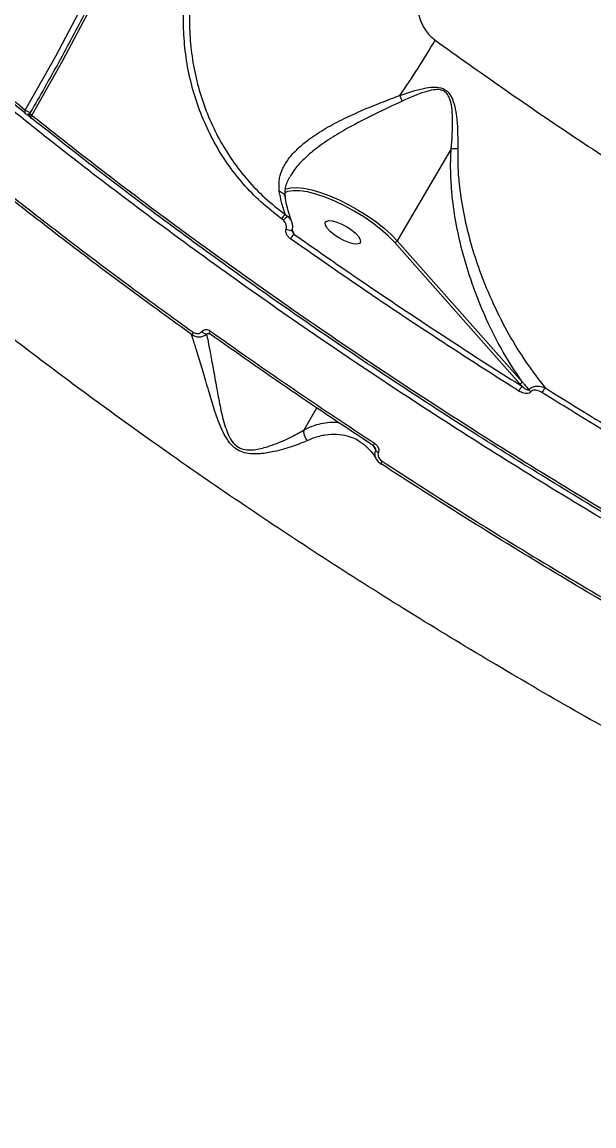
# Model space of a CAD drawing. Header units: millimetres. Extents: x -7245 to 6306, y -6696 to 5973.
# Drawn here: x 2221.5 to 2349.2, y -2432.2 to -2185.5 of the extents above; entities that cross this region are included whole.
import ezdxf

# ---------------------------------------------------------------- set-up
doc = ezdxf.new("R2010")
doc.units = ezdxf.units.MM
for name, color, linetype in [('DIKOM_ОБЪЕКТ', 7, 'Continuous'), ('DIKOM_РАЗМЕР_ЗОНА', 7, 'Continuous'), ('DIKOM_РАЗМЕР_ОБЪЕКТА', 7, 'Continuous')]:
    doc.layers.add(name, color=color, linetype=linetype)
doc.styles.add('style1', font='arial.ttf', dxfattribs={"width": 0.8})
doc.dimstyles.new('1-50', dxfattribs={"dimtxt": 300, "dimasz": 200, "dimexe": 100, "dimexo": 0, "dimgap": 100, "dimtad": 1, "dimtxsty": 'style1', "dimcen": 200, "dimclrd": 7, "dimclre": 7, "dimclrt": 7, "dimadec": 1, "dimazin": 2, "dimtfac": 1, "dimtmove": 0, "dimatfit": 2, "dimfxl": 0, "dimlwd": 25, "dimlwe": 18, "dimarcsym": 0})

# ---------------------------------------------------------------- blocks, each defined once
blk = doc.blocks.new('*D10')
at = {"layer": 'Defpoints', "color": 0, "transparency": 16777216}
for p in [(-4365.71, 2792.53), (4306.16, 475.6), (4306.16, -5965.27)]:
    blk.add_point(p, dxfattribs=at)
at = {"layer": 'DIKOM_РАЗМЕР_ОБЪЕКТА', "color": 7, "lineweight": 18, "transparency": 16777216}
for p, q in [((-4365.71, 2792.53), (-4365.71, -6065.27)), ((4306.16, 475.6), (4306.16, -6065.27))]:
    blk.add_line(p, q, dxfattribs=at)
at = {"layer": 'DIKOM_РАЗМЕР_ОБЪЕКТА', "color": 7, "lineweight": 25, "transparency": 16777216}
blk.add_line((-4165.71, -5965.27), (4106.16, -5965.27), dxfattribs=at)
at = {"layer": 'DIKOM_РАЗМЕР_ОБЪЕКТА', "color": 7, "transparency": 16777216}
for points in [[(-4165.71, -5931.93), (-4165.71, -5998.6), (-4365.71, -5965.27)], [(4106.16, -5931.93), (4106.16, -5998.6), (4306.16, -5965.27)]]:
    blk.add_solid(points, dxfattribs=at)
at = {"layer": 'DIKOM_РАЗМЕР_ОБЪЕКТА', "color": 7, "transparency": 16777216, "insert": (-85.78, -5712.1), "char_height": 300, "attachment_point": 5, "style": 'style1'}
blk.add_mtext('8650', dxfattribs=at)
blk = doc.blocks.new('*D12')
at = {"layer": 'Defpoints', "color": 0, "transparency": 16777216}
for p in [(-5865.71, 123.34), (6306.18, -91.92), (6306.18, -6596.14)]:
    blk.add_point(p, dxfattribs=at)
at = {"layer": 'DIKOM_РАЗМЕР_ЗОНА', "color": 7, "lineweight": 18, "transparency": 16777216}
for p, q in [((-5865.71, 123.34), (-5865.71, -6696.14)), ((6306.18, -91.92), (6306.18, -6696.14))]:
    blk.add_line(p, q, dxfattribs=at)
at = {"layer": 'DIKOM_РАЗМЕР_ЗОНА', "color": 7, "lineweight": 25, "transparency": 16777216}
blk.add_line((-5665.71, -6596.14), (6106.18, -6596.14), dxfattribs=at)
at = {"layer": 'DIKOM_РАЗМЕР_ЗОНА', "color": 7, "transparency": 16777216}
for points in [[(-5665.71, -6562.81), (-5665.71, -6629.48), (-5865.71, -6596.14)], [(6106.18, -6562.81), (6106.18, -6629.48), (6306.18, -6596.14)]]:
    blk.add_solid(points, dxfattribs=at)
at = {"layer": 'DIKOM_РАЗМЕР_ЗОНА', "color": 7, "transparency": 16777216, "insert": (-71.19, -6342.97), "char_height": 300, "attachment_point": 5, "style": 'style1'}
blk.add_mtext('12150', dxfattribs=at)

msp = doc.modelspace()

# ---------------------------------------------------------------- linework, layer by layer
at = {"layer": 'DIKOM_ОБЪЕКТ', "color": 7, "linetype": 'Continuous', "lineweight": 15}
for p, q in [((2222.574, -2206.042), (2223.295, -2206.616)), ((2222.873, -2206.049), (2223.214, -2206.004)), ((2317.315, -2213.778), (2305.274, -2234.359)), ((2280.811, -2223.355), (2280.172, -2223.612)), ((2279.855, -2229.76), (2279.474, -2229.431)), ((2280.304, -2228.478), (2280.889, -2228.897)), ((2281.721, -2230.098), (2281.588, -2229.785)), ((2281.799, -2231.934), (2281.808, -2231.917)), ((2281.808, -2231.914), (2282.288, -2232.912)), ((2332.6, -2266.244), (2304.675, -2234.694)), ((2305.274, -2234.359), (2333.2, -2265.909)), ((2333.158, -2266.872), (2332.6, -2266.244)), ((2284.491, -2276.584), (2287.354, -2271.691))]:
    msp.add_line(p, q, dxfattribs=at)
at = {"layer": 'DIKOM_ОБЪЕКТ', "color": 7, "linetype": 'Continuous', "lineweight": 15, "flags": 128}
for points in [[(2222.24, -2205.122), (2229.097, -2192.977), (2235.616, -2180.663), (2241.793, -2168.188), (2247.625, -2155.559), (2253.107, -2142.785), (2258.235, -2129.875), (2263.006, -2116.835), (2267.418, -2103.677), (2271.468, -2090.408), (2275.152, -2077.036), (2278.468, -2063.57), (2281.414, -2050.02), (2283.988, -2036.394), (2286.189, -2022.701), (2288.015, -2008.95), (2289.464, -1995.15), (2290.537, -1981.31), (2291.232, -1967.439), (2291.548, -1953.546), (2291.486, -1939.641), (2291.045, -1925.732)], [(2292.702, -1926.051), (2293.144, -1940.002), (2293.206, -1953.949), (2292.889, -1967.883), (2292.192, -1981.796), (2291.117, -1995.678), (2289.663, -2009.52), (2287.831, -2023.312), (2285.624, -2037.047), (2283.042, -2050.714), (2280.087, -2064.305), (2276.761, -2077.811), (2273.066, -2091.223), (2269.004, -2104.533), (2264.579, -2117.731), (2259.793, -2130.809), (2254.649, -2143.758), (2249.151, -2156.571), (2243.302, -2169.238), (2237.106, -2181.751), (2230.567, -2194.102), (2223.69, -2206.283)], [(2222.24, -2205.122), (2222.158, -2205.278), (2222.097, -2205.427), (2222.062, -2205.561), (2222.052, -2205.677), (2222.069, -2205.768), (2222.112, -2205.832), (2222.118, -2205.837)], [(2223.69, -2206.283), (2223.558, -2206.169), (2223.45, -2206.056), (2223.371, -2205.949), (2223.323, -2205.854), (2223.309, -2205.772), (2223.326, -2205.712)], [(2223.565, -2206.997), (2223.56, -2206.992), (2223.517, -2206.928), (2223.5, -2206.837), (2223.51, -2206.723), (2223.546, -2206.588), (2223.607, -2206.44), (2223.69, -2206.283)], [(2223.715, -2207.028), (2223.626, -2207.025), (2223.565, -2206.997)], [(2280.191, -2222.837), (2280.42, -2222.744), (2281.52, -2222.493), (2282.878, -2222.45), (2284.463, -2222.615), (2286.242, -2222.985), (2288.176, -2223.551), (2290.223, -2224.303), (2292.338, -2225.222), (2294.477, -2226.29), (2296.591, -2227.484), (2298.636, -2228.777), (2300.566, -2230.14), (2302.341, -2231.546), (2303.922, -2232.962), (2305.274, -2234.359)], [(2304.675, -2234.694), (2303.284, -2233.264), (2301.648, -2231.814), (2299.807, -2230.38), (2297.805, -2228.996), (2295.69, -2227.696), (2293.514, -2226.512), (2291.329, -2225.471), (2289.188, -2224.599), (2287.142, -2223.918), (2285.242, -2223.443), (2283.532, -2223.185), (2282.055, -2223.153), (2280.845, -2223.344), (2280.811, -2223.355)], [(2297.091, -2234.579), (2296.839, -2234.933), (2296.287, -2235.086), (2295.481, -2235.027), (2294.486, -2234.762), (2293.382, -2234.31), (2292.259, -2233.709), (2291.208, -2233.007), (2290.313, -2232.262), (2289.649, -2231.534), (2289.267, -2230.88), (2289.2, -2230.356), (2289.452, -2230.003), (2290.004, -2229.849), (2290.81, -2229.908), (2291.805, -2230.174), (2292.909, -2230.625), (2294.032, -2231.227), (2295.083, -2231.928), (2295.978, -2232.673), (2296.642, -2233.402), (2297.024, -2234.054), (2297.091, -2234.579)], [(2280.485, -2231.733), (2280.743, -2231.844), (2281.011, -2231.932), (2281.268, -2231.991), (2281.492, -2232.016), (2281.667, -2232.006), (2281.777, -2231.959), (2281.799, -2231.934)], [(2259.714, -2254.779), (2259.632, -2254.927), (2259.567, -2255.067), (2259.521, -2255.19), (2259.495, -2255.293), (2259.491, -2255.374), (2259.508, -2255.429), (2259.546, -2255.456), (2259.604, -2255.454)], [(2261.647, -2254.634), (2261.829, -2254.793), (2262.023, -2254.934), (2262.218, -2255.049), (2262.402, -2255.13), (2262.565, -2255.174), (2262.696, -2255.177), (2262.789, -2255.14), (2262.809, -2255.12)], [(2263.523, -2254.49), (2263.437, -2254.645), (2263.37, -2254.789), (2263.324, -2254.915), (2263.3, -2255.02), (2263.299, -2255.098), (2263.322, -2255.147), (2263.33, -2255.153)], [(2263.33, -2255.153), (2263.368, -2255.165), (2263.434, -2255.15)], [(2300.195, -2279.584), (2300.109, -2279.737), (2300.037, -2279.877), (2299.982, -2279.998), (2299.948, -2280.095), (2299.934, -2280.164), (2299.942, -2280.203), (2299.948, -2280.207)], [(2299.948, -2280.207), (2299.971, -2280.209), (2300.021, -2280.183)], [(2301.655, -2284.242), (2301.668, -2284.245), (2301.708, -2284.23)]]:
    msp.add_lwpolyline(points, dxfattribs=at)
at = {"layer": 'DIKOM_ОБЪЕКТ', "color": 7, "linetype": 'Continuous', "lineweight": 15}
for centre, radius, start, end in [((2174.789, -2109.44), 160.375, 324.81017, 330.05), ((2322.313, -2195.982), 17.477, 199.66095, 204.2089), ((2223.609, -2203.573), 2.067, 228.54029, 266.08728), ((2222.744, -2205.057), 1, 231.23151, 277.40247), ((2222.773, -2205.291), 0.764, 277.53593, 308.01257), ((2224.19, -2206.216), 1, 149.77596, 231.33914), ((2282.013, -2230.806), 2.888, 126.29072, 151.5652), ((2282.601, -2232), 3.544, 118.88424, 140.79831), ((2279.976, -2230.393), 1.753, 21.6371, 58.59738), ((2283.835, -2235.131), 2.705, 124.88541, 152.67946), ((2304.713, -2234.059), 0.636, 266.53341, 331.83091), ((2338.01, -2271.025), 6.386, 139.44213, 150.99348), ((2332.639, -2265.608), 0.637, 266.54544, 331.80918), ((2336.543, -2266.333), 2.268, 215.34513, 231.09592), ((2344.374, -2272.077), 7.77, 141.28964, 150.53791), ((2301.65, -2280.242), 1.524, 219.31509, 247.69466), ((2302.581, -2284.259), 0.927, 136.60135, 178.9624)]:
    msp.add_arc(centre, radius, start, end, dxfattribs=at)
for points, knots in [([(2292.262, -1925.789), (2292.355, -1928.014), (2292.622, -1934.474), (2292.823, -1945.167), (2292.764, -1957.863), (2292.385, -1970.546), (2291.692, -1983.21), (2290.685, -1995.846), (2289.364, -2008.45), (2287.73, -2021.012), (2285.783, -2033.528), (2283.526, -2045.989), (2280.958, -2058.39), (2278.082, -2070.723), (2274.898, -2082.982), (2271.41, -2095.16), (2267.617, -2107.25), (2263.524, -2119.247), (2259.132, -2131.142), (2254.442, -2142.93), (2249.459, -2154.605), (2244.184, -2166.16), (2238.622, -2177.589), (2232.77, -2188.884), (2227.638, -2198.244), (2224.42, -2203.817), (2223.326, -2205.712)], [0, 0, 0, 0, 0.0228187, 0.0662174, 0.1096181, 0.1530185, 0.19642, 0.2398199, 0.2832215, 0.3266219, 0.3700228, 0.4134234, 0.4568244, 0.5002255, 0.5436253, 0.5870281, 0.6304278, 0.6738292, 0.7172291, 0.7606304, 0.8040318, 0.8474322, 0.8908334, 0.9342341, 0.9776334, 1, 1, 1, 1]), ([(2064.925, -1984.64), (2064.664, -1986.282), (2063.965, -1990.681), (2064.095, -1998.486), (2065.199, -2008.047), (2067.543, -2018.272), (2071.081, -2029.105), (2075.755, -2040.318), (2081.515, -2051.86), (2088.299, -2063.677), (2096.215, -2075.965), (2105.286, -2088.697), (2115.508, -2101.842), (2126.183, -2114.546), (2137.109, -2126.733), (2148.104, -2138.344), (2159.803, -2150.092), (2172.187, -2161.943), (2185.118, -2173.77), (2198.53, -2185.516), (2210.899, -2195.941), (2218.958, -2202.465), (2222.24, -2205.122)], [0, 0, 0, 0, 0.0323273, 0.0865593, 0.1407502, 0.1965143, 0.2523252, 0.3080903, 0.3622806, 0.416513, 0.4707035, 0.5264677, 0.5822781, 0.6380434, 0.6852062, 0.7324239, 0.7796426, 0.8273085, 0.874973, 0.9214388, 0.968009, 1, 1, 1, 1]), ([(2767.884, -2415.022), (2766.153, -2415.745), (2761.453, -2417.709), (2752.91, -2420.299), (2742.015, -2422.586), (2730.118, -2424.105), (2717.295, -2424.865), (2703.6, -2424.855), (2689.067, -2424.07), (2673.706, -2422.496), (2657.558, -2420.149), (2640.679, -2417.047), (2623.15, -2413.203), (2605.051, -2408.635), (2586.434, -2403.349), (2567.32, -2397.341), (2547.751, -2390.635), (2527.789, -2383.258), (2507.532, -2375.244), (2487.07, -2366.633), (2466.721, -2357.554), (2446.521, -2348.043), (2426.508, -2338.142), (2406.484, -2327.768), (2386.536, -2316.964), (2366.75, -2305.779), (2346.937, -2294.091), (2327.139, -2281.899), (2307.4, -2269.212), (2288.024, -2256.226), (2269.1, -2243.002), (2250.717, -2229.6), (2232.938, -2216.062), (2215.806, -2202.406), (2199.333, -2188.659), (2183.57, -2174.864), (2168.581, -2161.083), (2154.457, -2147.386), (2142.035, -2134.678), (2134.678, -2126.612), (2131.395, -2123.012)], [0, 0, 0, 0, 0.0156523, 0.0424896, 0.0694117, 0.0963765, 0.1233418, 0.1502635, 0.1771008, 0.2039381, 0.2308601, 0.2578252, 0.2847902, 0.311712, 0.3385496, 0.365387, 0.3923089, 0.4192737, 0.4462388, 0.4731607, 0.4999982, 0.5258463, 0.5517703, 0.5777323, 0.6036948, 0.6296184, 0.6554669, 0.682304, 0.7092261, 0.7361913, 0.7631561, 0.7900782, 0.8169154, 0.8437533, 0.8706748, 0.8976399, 0.9246056, 0.9515271, 0.9783646, 1, 1, 1, 1]), ([(2310.754, -2176.708), (2310.4, -2177.74), (2309.7, -2179.778), (2309.805, -2183.142), (2310.81, -2186.27), (2312.323, -2188.382), (2313.439, -2189.262), (2313.748, -2189.506)], [0, 0, 0, 0, 0.2385286, 0.4713629, 0.6967885, 0.9160031, 1, 1, 1, 1]), ([(2279.474, -2229.431), (2277.882, -2228.201), (2274.821, -2225.837), (2270.815, -2221.651), (2267.332, -2217.19), (2264.328, -2212.344), (2261.851, -2207.175), (2259.909, -2201.76), (2258.52, -2196.174), (2257.727, -2190.491), (2257.459, -2184.777), (2257.757, -2181.02), (2257.906, -2179.145)], [0, 0, 0, 0, 0.1070855, 0.2059758, 0.3051839, 0.4040772, 0.5033347, 0.6029082, 0.7021712, 0.8013507, 0.9008337, 1, 1, 1, 1]), ([(2259.241, -2179.214), (2259.094, -2181.053), (2258.799, -2184.735), (2259.055, -2190.336), (2259.826, -2195.906), (2261.179, -2201.38), (2263.074, -2206.686), (2265.494, -2211.749), (2268.43, -2216.495), (2271.835, -2220.864), (2275.753, -2224.961), (2278.747, -2227.275), (2280.304, -2228.478)], [0, 0, 0, 0, 0.0992829, 0.1988767, 0.2981524, 0.3974246, 0.4970175, 0.5962772, 0.6950864, 0.7942255, 0.8930318, 1, 1, 1, 1]), ([(2313.748, -2189.506), (2318.735, -2193.072), (2328.715, -2200.207), (2344.1, -2210.694), (2359.739, -2220.99), (2375.836, -2231.193), (2392.367, -2241.27), (2409.302, -2251.189), (2426.37, -2260.788), (2444.095, -2270.346), (2462.457, -2279.798), (2481.417, -2289.079), (2500.339, -2297.867), (2519.135, -2306.123), (2537.714, -2313.809), (2555.998, -2320.885), (2573.948, -2327.333), (2591.543, -2333.154), (2608.75, -2338.345), (2625.489, -2342.883), (2641.68, -2346.746), (2657.254, -2349.911), (2672.175, -2352.364), (2686.43, -2354.113), (2699.994, -2355.166), (2712.804, -2355.516), (2724.799, -2355.161), (2736.139, -2354.076), (2746.732, -2352.209), (2756.508, -2349.536), (2765.255, -2346.096), (2772.902, -2341.876), (2779.531, -2336.96), (2782.988, -2333.072), (2784.716, -2331.129)], [0, 0, 0, 0, 0.0277667, 0.0555668, 0.0833658, 0.1111326, 0.1400374, 0.1689799, 0.1979229, 0.2268276, 0.2586372, 0.2905483, 0.3225104, 0.354472, 0.3863823, 0.4181914, 0.4498955, 0.4817, 0.5135557, 0.5454113, 0.5772154, 0.6089195, 0.6405476, 0.6722761, 0.704055, 0.7358346, 0.7675627, 0.7991907, 0.8325937, 0.8660262, 0.8994297, 0.9329432, 0.9664866, 1, 1, 1, 1]), ([(2222.269, -2205.869), (2218.958, -2203.222), (2215.55, -2200.498), (2212.309, -2197.757), (2212.217, -2197.679)], [0, 0, 0, 0, 0.9714595, 1, 1, 1, 1]), ([(2305.855, -2201.862), (2307.636, -2201.261), (2310.099, -2200.429), (2313.182, -2199.957), (2314.831, -2200.041), (2316.048, -2200.548), (2316.98, -2201.415), (2317.762, -2202.908), (2318.301, -2204.916), (2318.8, -2208.623), (2318.802, -2211.572), (2318.803, -2213.748)], [0, 0, 0, 0, 0.2311127, 0.3196705, 0.3914051, 0.4367034, 0.4822168, 0.5456595, 0.6397233, 0.7342401, 1, 1, 1, 1]), ([(2278.958, -2223.331), (2278.905, -2222.329), (2278.812, -2220.571), (2279.696, -2218.137), (2281.036, -2215.908), (2283.039, -2213.698), (2285.831, -2211.392), (2289.316, -2209.154), (2293.324, -2207.051), (2297.48, -2205.164), (2301.661, -2203.449), (2304.458, -2202.39), (2305.855, -2201.862)], [0, 0, 0, 0, 0.1044893, 0.1833937, 0.2623438, 0.3558353, 0.4494129, 0.5631952, 0.677081, 0.7845092, 0.8924036, 1, 1, 1, 1]), ([(2317.323, -2213.771), (2317.323, -2213.768), (2317.523, -2211.639), (2317.715, -2208.73), (2317.573, -2205.089), (2317.245, -2203.15), (2316.651, -2201.705), (2315.847, -2200.901), (2314.738, -2200.508), (2313.223, -2200.593), (2310.34, -2201.358), (2308.045, -2202.394), (2306.373, -2203.148)], [0, 0, 0, 0, 0.0003275, 0.2742131, 0.3691304, 0.4635419, 0.5235424, 0.5648776, 0.6061874, 0.6747305, 0.7630159, 1, 1, 1, 1]), ([(2306.373, -2203.148), (2304.346, -2204.094), (2300.295, -2205.984), (2294.874, -2208.772), (2290.343, -2211.458), (2286.937, -2213.848), (2284.205, -2216.262), (2282.363, -2218.28), (2281.615, -2219.591), (2281.35, -2220.053)], [0, 0, 0, 0, 0.2074537, 0.414608, 0.5590674, 0.7033804, 0.8200107, 0.936524, 1, 1, 1, 1]), ([(2223.69, -2206.283), (2227.027, -2208.932), (2236.018, -2216.068), (2251.183, -2227.61), (2269.267, -2240.831), (2288.046, -2253.984), (2307.467, -2267.024), (2327.484, -2279.898), (2347.651, -2292.327), (2367.899, -2304.276), (2388.154, -2315.723), (2408.746, -2326.858), (2429.616, -2337.625), (2450.697, -2347.979), (2471.525, -2357.689), (2492.034, -2366.74), (2512.168, -2375.127), (2532.253, -2382.986), (2552.218, -2390.268), (2571.988, -2396.931), (2591.127, -2402.831), (2609.585, -2407.962), (2627.328, -2412.343), (2644.643, -2416.041), (2661.452, -2419.017), (2677.68, -2421.238), (2692.974, -2422.661), (2707.3, -2423.295), (2720.651, -2423.176), (2733.243, -2422.296), (2745.001, -2420.629), (2755.859, -2418.16), (2765.176, -2415.085), (2773.06, -2411.518), (2779.143, -2408.064), (2782.387, -2405.5), (2783.724, -2404.443)], [0, 0, 0, 0, 0.0176799, 0.047632, 0.0776076, 0.1075592, 0.1383813, 0.169228, 0.2000505, 0.2300026, 0.2599774, 0.2899295, 0.3207515, 0.3515985, 0.3824204, 0.4123724, 0.4423474, 0.4722994, 0.5031215, 0.5339685, 0.5647902, 0.5947426, 0.6247173, 0.6546695, 0.6854914, 0.7163386, 0.7471604, 0.7771122, 0.8070873, 0.8370395, 0.8678615, 0.8987082, 0.9295303, 0.955599, 0.9816983, 1, 1, 1, 1]), ([(2368.565, -2305.268), (2368.441, -2305.198), (2361.387, -2301.223), (2348.977, -2293.782), (2331.377, -2283.024), (2315.375, -2272.853), (2299.611, -2262.501), (2283.949, -2251.853), (2268.426, -2240.925), (2253.092, -2229.731), (2238.123, -2218.429), (2228.516, -2210.827), (2223.715, -2207.028)], [0, 0, 0, 0, 0.0023842, 0.1355643, 0.2417006, 0.347945, 0.4541882, 0.5603234, 0.6701817, 0.7801612, 0.8901434, 1, 1, 1, 1]), ([(2683.958, -2444.967), (2680.355, -2445.419), (2673.137, -2446.323), (2661.207, -2446.787), (2648.519, -2446.609), (2635.053, -2445.724), (2620.891, -2444.154), (2606.066, -2441.893), (2590.59, -2438.931), (2574.502, -2435.286), (2557.857, -2430.981), (2540.734, -2426.032), (2523.212, -2420.464), (2505.337, -2414.288), (2487.132, -2407.502), (2468.633, -2400.127), (2449.904, -2392.196), (2431.033, -2383.746), (2412.107, -2374.817), (2393.173, -2365.428), (2374.263, -2355.584), (2355.409, -2345.311), (2336.676, -2334.652), (2318.151, -2323.655), (2299.92, -2312.374), (2282.028, -2300.832), (2264.511, -2289.042), (2247.391, -2277.031), (2230.732, -2264.846), (2214.608, -2252.545), (2199.092, -2240.187), (2185.353, -2228.727), (2173.219, -2218.198), (2166.201, -2211.809), (2162.692, -2208.614)], [0, 0, 0, 0, 0.0315565, 0.0632131, 0.0949195, 0.1266267, 0.1582828, 0.1898396, 0.2213972, 0.2530543, 0.2847622, 0.3164698, 0.3481272, 0.3796851, 0.411265, 0.4429442, 0.4746739, 0.5064042, 0.5380837, 0.5696636, 0.6012947, 0.6330255, 0.6648063, 0.6965878, 0.728318, 0.7599496, 0.7916592, 0.8234672, 0.8553265, 0.8871858, 0.9189951, 0.950705, 0.9753521, 1, 1, 1, 1]), ([(2206.25, -2213.898), (2210.487, -2217.331), (2218.959, -2224.195), (2232.176, -2234.449), (2245.724, -2244.663), (2255.05, -2251.407), (2259.714, -2254.779)], [0, 0, 0, 0, 0.2490988, 0.4981994, 0.749097, 1, 1, 1, 1]), ([(2259.604, -2255.454), (2254.983, -2252.114), (2245.743, -2245.434), (2232.252, -2235.269), (2219.027, -2225.014), (2210.51, -2218.116), (2206.252, -2214.667)], [0, 0, 0, 0, 0.2491035, 0.4981981, 0.7490986, 1, 1, 1, 1]), ([(2333.2, -2265.909), (2331.555, -2263.407), (2328.264, -2258.403), (2324.365, -2250.279), (2321.502, -2242.675), (2319.521, -2235.799), (2318.156, -2229.339), (2317.42, -2223.428), (2317.145, -2218.218), (2317.258, -2215.258), (2317.315, -2213.778)], [0, 0, 0, 0, 0.180142, 0.3602785, 0.513484, 0.6278118, 0.7423253, 0.8564308, 0.9282349, 1, 1, 1, 1]), ([(2317.315, -2213.778), (2317.316, -2213.777), (2317.318, -2213.774), (2317.32, -2213.77), (2317.322, -2213.77), (2317.323, -2213.771)], [0, 0, 0, 0, 0.367155, 0.8010433, 1, 1, 1, 1]), ([(2317.323, -2213.771), (2317.537, -2213.756), (2317.933, -2213.73), (2318.481, -2213.736), (2318.759, -2213.746), (2318.803, -2213.748)], [0, 0, 0, 0, 0.4994094, 0.9205105, 1, 1, 1, 1]), ([(2318.803, -2213.748), (2318.793, -2215.176), (2318.772, -2218.034), (2319.21, -2223.068), (2320.122, -2228.785), (2321.676, -2235.037), (2323.847, -2241.699), (2326.657, -2248.517), (2330.165, -2255.357), (2333.996, -2261.625), (2336.873, -2265.354), (2338.311, -2267.217)], [0, 0, 0, 0, 0.0661313, 0.132304, 0.2383431, 0.344728, 0.4509756, 0.5939518, 0.7292199, 0.864716, 1, 1, 1, 1]), ([(2280.355, -2224.657), (2280.311, -2224.389), (2280.191, -2223.658), (2280.32, -2222.52), (2280.658, -2221.262), (2281.107, -2220.431), (2281.324, -2220.03)], [0, 0, 0, 0, 0.1723782, 0.4719461, 0.7454645, 1, 1, 1, 1]), ([(2280.304, -2228.478), (2279.998, -2227.589), (2279.453, -2226.008), (2279.109, -2224.146), (2278.958, -2223.331)], [0, 0, 0, 0, 0.5623926, 1, 1, 1, 1]), ([(2280.292, -2224.658), (2280.292, -2224.647), (2280.307, -2224.431), (2280.075, -2224.043), (2279.642, -2223.617), (2279.216, -2223.413), (2278.997, -2223.344), (2278.958, -2223.331)], [0, 0, 0, 0, 0.0173849, 0.3575403, 0.6977167, 0.9460518, 1, 1, 1, 1]), ([(2281.613, -2229.746), (2281.584, -2229.674), (2281.316, -2229.011), (2280.893, -2227.574), (2280.487, -2225.92), (2280.344, -2224.858), (2280.312, -2224.622)], [0, 0, 0, 0, 0.0499386, 0.4653111, 0.8812884, 1, 1, 1, 1]), ([(2280.485, -2231.733), (2280.52, -2231.588), (2280.591, -2231.298), (2280.5, -2230.764), (2280.261, -2230.227), (2279.984, -2229.908), (2279.855, -2229.76)], [0, 0, 0, 0, 0.20973, 0.4181849, 0.729945, 1, 1, 1, 1]), ([(2280.889, -2228.897), (2281.093, -2229.094), (2281.451, -2229.442), (2281.623, -2229.896), (2281.698, -2230.092)], [0, 0, 0, 0, 0.5680018, 1, 1, 1, 1]), ([(2281.806, -2231.918), (2281.807, -2231.914), (2281.92, -2231.696), (2281.964, -2231.182), (2281.922, -2230.552), (2281.763, -2230.203), (2281.711, -2230.087)], [0, 0, 0, 0, 0.0063218, 0.3945467, 0.7987303, 1, 1, 1, 1]), ([(2281.432, -2233.889), (2281.376, -2233.848), (2281.109, -2233.65), (2280.737, -2233.233), (2280.468, -2232.659), (2280.382, -2232.151), (2280.451, -2231.873), (2280.485, -2231.733)], [0, 0, 0, 0, 0.0842879, 0.4028267, 0.651902, 0.8254701, 1, 1, 1, 1]), ([(2281.884, -2232.319), (2281.859, -2232.263), (2281.817, -2232.169), (2281.796, -2232.041), (2281.796, -2231.968), (2281.805, -2231.924), (2281.81, -2231.911), (2281.813, -2231.907), (2281.814, -2231.905)], [0, 0, 0, 0, 0.3093845, 0.5182262, 0.6492527, 0.7461912, 0.8541598, 1, 1, 1, 1]), ([(2281.889, -2232.318), (2281.91, -2232.365), (2281.996, -2232.559), (2282.142, -2232.747), (2282.262, -2232.883), (2282.288, -2232.912)], [0, 0, 0, 0, 0.2046572, 0.8302024, 1, 1, 1, 1]), ([(2332.425, -2267.928), (2331.864, -2267.573), (2329.059, -2265.8), (2321.791, -2261.161), (2310.715, -2253.936), (2296.459, -2244.386), (2286.81, -2237.646), (2281.432, -2233.889)], [0, 0, 0, 0, 0.0321579, 0.1607941, 0.4182836, 0.675781, 1, 1, 1, 1]), ([(2282.288, -2232.912), (2286.407, -2235.797), (2294.646, -2241.566), (2307.286, -2250.106), (2320.105, -2258.565), (2328.807, -2264.103), (2333.158, -2266.872)], [0, 0, 0, 0, 0.2493156, 0.4986262, 0.749316, 1, 1, 1, 1]), ([(2259.714, -2254.779), (2259.879, -2254.876), (2260.21, -2255.069), (2260.764, -2255.116), (2261.279, -2254.986), (2261.528, -2254.748), (2261.647, -2254.634)], [0, 0, 0, 0, 0.2583665, 0.5167349, 0.7678103, 1, 1, 1, 1]), ([(2261.647, -2254.634), (2261.764, -2254.522), (2262.004, -2254.291), (2262.503, -2254.162), (2263.039, -2254.208), (2263.361, -2254.396), (2263.523, -2254.49)], [0, 0, 0, 0, 0.2338872, 0.4824591, 0.7413111, 1, 1, 1, 1]), ([(2263.523, -2254.49), (2264.05, -2254.865), (2266.685, -2256.741), (2274.017, -2261.907), (2285.652, -2269.94), (2295.345, -2276.367), (2300.195, -2279.584)], [0, 0, 0, 0, 0.0441406, 0.220713, 0.6100096, 1, 1, 1, 1]), ([(2285.23, -2279.012), (2284.146, -2279.465), (2281.979, -2280.369), (2278.3, -2281.403), (2275.226, -2281.944), (2272.989, -2282.026), (2271.274, -2281.805), (2269.606, -2281.151), (2268.07, -2279.886), (2266.868, -2278.127), (2265.581, -2275.421), (2264.363, -2271.957), (2263.135, -2267.723), (2261.911, -2263.576), (2260.837, -2259.967), (2259.937, -2257.129), (2259.53, -2255.86), (2259.337, -2255.26)], [0, 0, 0, 0, 0.1047188, 0.2094414, 0.2801088, 0.3164737, 0.3526583, 0.3851319, 0.4179354, 0.4588265, 0.4980944, 0.5816718, 0.6654832, 0.7604237, 0.855274, 0.9315212, 1, 1, 1, 1]), ([(2262.838, -2255.064), (2262.639, -2255.26), (2262.229, -2255.664), (2261.369, -2255.923), (2260.438, -2255.888), (2259.881, -2255.598), (2259.604, -2255.454)], [0, 0, 0, 0, 0.2379966, 0.4906599, 0.7462804, 1, 1, 1, 1]), ([(2262.727, -2255.157), (2262.828, -2255.704), (2263.061, -2256.964), (2263.604, -2259.767), (2264.263, -2263.411), (2265.023, -2267.554), (2265.774, -2271.741), (2266.595, -2275.145), (2267.55, -2277.778), (2268.459, -2279.378), (2269.368, -2280.205), (2270.244, -2280.733), (2271.359, -2281.095), (2272.916, -2281.124), (2274.986, -2280.788), (2277.878, -2279.891), (2281.314, -2278.406), (2283.526, -2277.21), (2284.486, -2276.595), (2284.487, -2276.595)], [0, 0, 0, 0, 0.0602109, 0.1385826, 0.2366779, 0.334841, 0.4202404, 0.5053963, 0.5439119, 0.5824246, 0.6076392, 0.6122733, 0.6421242, 0.6772802, 0.7126723, 0.7841426, 0.8920144, 0.9998882, 1, 1, 1, 1]), ([(2262.811, -2255.124), (2262.828, -2255.105), (2262.878, -2255.05), (2262.985, -2255.028), (2263.171, -2255.052), (2263.283, -2255.128), (2263.328, -2255.159)], [0, 0, 0, 0, 0.1889359, 0.5382648, 0.8145427, 1, 1, 1, 1]), ([(2300.021, -2280.183), (2293.827, -2276.073), (2281.422, -2267.839), (2269.436, -2259.384), (2263.434, -2255.15)], [0, 0, 0, 0, 0.499271, 1, 1, 1, 1]), ([(2333.158, -2266.872), (2333.392, -2267.062), (2333.738, -2267.343), (2334.202, -2267.595), (2334.46, -2267.682), (2334.621, -2267.693), (2334.678, -2267.655), (2334.693, -2267.645)], [0, 0, 0, 0, 0.4937097, 0.7306013, 0.8853363, 0.9699787, 1, 1, 1, 1]), ([(2333.2, -2265.909), (2333.364, -2266.101), (2333.86, -2266.681), (2334.359, -2267.259), (2334.693, -2267.645)], [0, 0, 0, 0, 0.3318408, 1, 1, 1, 1]), ([(2334.693, -2267.645), (2334.744, -2267.585), (2334.911, -2267.389), (2335.315, -2267.096), (2335.969, -2266.85), (2336.889, -2266.78), (2337.704, -2266.943), (2338.189, -2267.162), (2338.311, -2267.217)], [0, 0, 0, 0, 0.0634759, 0.2057849, 0.386689, 0.593788, 0.8976878, 1, 1, 1, 1]), ([(2335.119, -2268.098), (2335.084, -2268.137), (2334.972, -2268.261), (2334.678, -2268.423), (2334.188, -2268.511), (2333.381, -2268.428), (2332.804, -2268.126), (2332.425, -2267.928)], [0, 0, 0, 0, 0.0555427, 0.1783697, 0.3495559, 0.572859, 1, 1, 1, 1]), ([(2337.609, -2268.255), (2337.248, -2268.067), (2336.714, -2267.788), (2335.971, -2267.712), (2335.526, -2267.792), (2335.255, -2267.947), (2335.15, -2268.063), (2335.119, -2268.098)], [0, 0, 0, 0, 0.4385323, 0.6487134, 0.8192927, 0.9453415, 1, 1, 1, 1]), ([(2398.987, -2304.302), (2393.822, -2301.437), (2383.493, -2295.708), (2368.089, -2286.791), (2352.762, -2277.663), (2342.66, -2271.391), (2337.609, -2268.255)], [0, 0, 0, 0, 0.2491027, 0.498202, 0.7491016, 1, 1, 1, 1]), ([(2338.311, -2267.217), (2343.315, -2270.324), (2353.322, -2276.537), (2368.577, -2285.626), (2383.984, -2294.547), (2394.364, -2300.305), (2399.554, -2303.184)], [0, 0, 0, 0, 0.2490946, 0.498199, 0.7490977, 1, 1, 1, 1]), ([(2285.23, -2279.012), (2285.197, -2278.976), (2284.983, -2278.736), (2284.662, -2278.209), (2284.419, -2277.391), (2284.464, -2276.86), (2284.487, -2276.595)], [0, 0, 0, 0, 0.0561199, 0.3683083, 0.684276, 1, 1, 1, 1]), ([(2284.487, -2276.595), (2284.487, -2276.594), (2284.488, -2276.591), (2284.489, -2276.588), (2284.491, -2276.585), (2284.491, -2276.584)], [0, 0, 0, 0, 0.2666774, 0.7062488, 1, 1, 1, 1]), ([(2284.491, -2276.584), (2284.911, -2276.382), (2286.035, -2275.84), (2287.805, -2275.246), (2289.778, -2274.897), (2291.285, -2274.826), (2292.097, -2274.975), (2292.311, -2275.015)], [0, 0, 0, 0, 0.1493267, 0.399871, 0.6504596, 0.9080061, 1, 1, 1, 1]), ([(2297.231, -2279.511), (2297.087, -2279.396), (2296.171, -2278.665), (2294.347, -2278.012), (2291.803, -2277.541), (2289.219, -2277.69), (2287.001, -2278.249), (2285.645, -2278.833), (2285.23, -2279.012)], [0, 0, 0, 0, 0.0454712, 0.2896732, 0.4959984, 0.7028416, 0.9089629, 1, 1, 1, 1]), ([(2297.269, -2279.505), (2297.581, -2279.712), (2298.33, -2280.206), (2299.398, -2281.356), (2300.222, -2282.394), (2300.603, -2283.11), (2300.661, -2283.218)], [0, 0, 0, 0, 0.2521683, 0.603486, 0.940173, 1, 1, 1, 1]), ([(2299.941, -2280.22), (2299.995, -2280.253), (2300.148, -2280.344), (2300.302, -2280.521), (2300.364, -2280.661), (2300.378, -2280.695)], [0, 0, 0, 0, 0.2994946, 0.8334085, 1, 1, 1, 1]), ([(2300.471, -2281.208), (2300.433, -2281.133), (2300.276, -2280.812), (2300.118, -2280.497), (2299.997, -2280.256)], [0, 0, 0, 0, 0.2345522, 1, 1, 1, 1]), ([(2300.195, -2279.584), (2300.315, -2279.672), (2300.591, -2279.876), (2300.913, -2280.287), (2301.119, -2280.759), (2301.19, -2281.229), (2301.111, -2281.511), (2301.071, -2281.652)], [0, 0, 0, 0, 0.1825321, 0.4238087, 0.6273961, 0.8134342, 1, 1, 1, 1]), ([(2300.663, -2283.217), (2300.558, -2283.004), (2300.35, -2282.582), (2300.275, -2281.872), (2300.405, -2281.431), (2300.471, -2281.208)], [0, 0, 0, 0, 0.3359811, 0.6635303, 1, 1, 1, 1]), ([(2300.471, -2281.208), (2300.478, -2281.175), (2300.491, -2281.12), (2300.487, -2280.992), (2300.454, -2280.846), (2300.404, -2280.741), (2300.38, -2280.694)], [0, 0, 0, 0, 0.1770102, 0.3057318, 0.6834955, 1, 1, 1, 1]), ([(2301.071, -2281.652), (2301.032, -2281.788), (2300.955, -2282.061), (2301.023, -2282.511), (2301.222, -2282.959), (2301.53, -2283.346), (2301.793, -2283.538), (2301.908, -2283.622)], [0, 0, 0, 0, 0.1886192, 0.3772759, 0.5790478, 0.8164142, 1, 1, 1, 1]), ([(2300.658, -2283.167), (2300.688, -2283.232), (2300.84, -2283.561), (2301.194, -2283.939), (2301.558, -2284.148), (2301.672, -2284.214)], [0, 0, 0, 0, 0.145338, 0.7333074, 1, 1, 1, 1]), ([(2377.522, -2329.888), (2371.118, -2326.294), (2358.309, -2319.105), (2339.246, -2307.828), (2320.318, -2296.232), (2307.911, -2288.231), (2301.708, -2284.23)], [0, 0, 0, 0, 0.2485949, 0.4971902, 0.7485964, 1, 1, 1, 1]), ([(2301.908, -2283.622), (2308.055, -2287.588), (2320.349, -2295.519), (2339.243, -2307.103), (2358.415, -2318.455), (2371.398, -2325.743), (2377.889, -2329.386)], [0, 0, 0, 0, 0.2485934, 0.497193, 0.7485992, 1, 1, 1, 1]), ([(2332.867, -2824.432), (2331.151, -2825.126), (2326.491, -2827.01), (2318.409, -2829.098), (2308.502, -2830.376), (2298.071, -2830.435), (2287.176, -2829.301), (2275.863, -2826.97), (2264.166, -2823.441), (2252.095, -2818.694), (2239.679, -2812.761), (2226.959, -2805.671), (2213.994, -2797.461), (2200.845, -2788.165), (2187.551, -2777.805), (2174.132, -2766.374), (2160.613, -2753.912), (2147.035, -2740.47), (2133.464, -2726.109), (2119.96, -2710.898), (2106.734, -2695.069), (2093.803, -2678.673), (2081.18, -2661.779), (2068.734, -2644.237), (2056.521, -2626.123), (2044.595, -2607.513), (2032.842, -2588.216), (2021.304, -2568.23), (2010.007, -2547.582), (1999.13, -2526.586), (1988.72, -2505.341), (1978.827, -2483.946), (1969.488, -2462.466), (1960.729, -2440.936), (1952.552, -2419.393), (1944.979, -2397.904), (1938.041, -2376.567), (1931.785, -2355.489), (1926.543, -2336.05), (1923.653, -2323.8), (1922.363, -2318.332)], [0, 0, 0, 0, 0.015652, 0.0424895, 0.0694113, 0.0963764, 0.1233415, 0.1502635, 0.1771007, 0.203938, 0.23086, 0.2578251, 0.2847901, 0.3117122, 0.3385491, 0.3653864, 0.3923085, 0.4192737, 0.4462389, 0.4731606, 0.4999983, 0.5258461, 0.5517704, 0.5777322, 0.6036941, 0.6296183, 0.6554664, 0.6823044, 0.7092256, 0.7361905, 0.7631562, 0.7900778, 0.8169157, 0.8437526, 0.8706753, 0.8976397, 0.9246051, 0.9515272, 0.9783651, 1, 1, 1, 1]), ([(1924.212, -2318.443), (1925.143, -2322.397), (1927.652, -2333.05), (1932.31, -2350.71), (1938.336, -2371.431), (1945.085, -2392.59), (1952.553, -2414.123), (1960.734, -2435.965), (1969.448, -2457.634), (1978.651, -2479.06), (1988.291, -2500.18), (1998.527, -2521.337), (2009.346, -2542.459), (2020.726, -2563.468), (2032.415, -2583.904), (2044.366, -2603.708), (2056.528, -2622.84), (2069.097, -2641.612), (2082.048, -2659.94), (2095.343, -2677.749), (2108.69, -2694.646), (2122.041, -2710.598), (2135.353, -2725.584), (2148.839, -2739.853), (2162.461, -2753.322), (2176.172, -2765.923), (2189.673, -2777.378), (2202.92, -2787.675), (2215.879, -2796.828), (2228.762, -2804.986), (2241.519, -2812.076), (2254.102, -2818.049), (2265.719, -2822.569), (2276.393, -2825.825), (2286.171, -2828.021), (2295.651, -2829.299), (2303.793, -2829.751), (2308.617, -2829.389), (2310.516, -2829.247)], [0, 0, 0, 0, 0.0168188, 0.0453111, 0.0738248, 0.1023162, 0.1316356, 0.1609794, 0.1902991, 0.2187906, 0.2473048, 0.2757964, 0.3051159, 0.334459, 0.363779, 0.3922707, 0.420784, 0.4492762, 0.4785955, 0.5079389, 0.5372584, 0.5657506, 0.594264, 0.6227561, 0.6520756, 0.6814192, 0.7107386, 0.7392301, 0.7677441, 0.7962359, 0.8255552, 0.8548987, 0.8842183, 0.9090161, 0.933843, 0.95867, 0.9837322, 1, 1, 1, 1]), ([(1923.794, -2318.982), (1924.11, -2320.369), (1925.183, -2325.088), (1927.193, -2333.237), (1929.813, -2343.4), (1932.599, -2353.615), (1935.535, -2363.853), (1938.622, -2374.118), (1941.861, -2384.414), (1945.253, -2394.744), (1948.799, -2405.11), (1952.499, -2415.517), (1956.354, -2425.966), (1960.367, -2436.461), (1964.538, -2447.005), (1968.864, -2457.59), (1973.331, -2468.179), (1977.92, -2478.729), (1982.619, -2489.211), (1987.427, -2499.621), (1992.345, -2509.963), (1997.373, -2520.241), (2002.514, -2530.459), (2007.768, -2540.619), (2013.139, -2550.724), (2018.625, -2560.777), (2024.231, -2570.781), (2029.955, -2580.734), (2035.782, -2590.61), (2041.688, -2600.367), (2047.653, -2609.972), (2053.67, -2619.412), (2059.741, -2628.694), (2065.869, -2637.822), (2072.056, -2646.797), (2078.302, -2655.625), (2084.611, -2664.307), (2090.983, -2672.844), (2097.422, -2681.24), (2103.928, -2689.496), (2110.489, -2697.596), (2117.079, -2705.507), (2123.673, -2713.199), (2130.258, -2720.657), (2136.836, -2727.884), (2143.412, -2734.881), (2149.984, -2741.656), (2156.557, -2748.208), (2163.131, -2754.538), (2169.709, -2760.649), (2176.293, -2766.543), (2182.885, -2772.22), (2189.477, -2777.674), (2196.047, -2782.886), (2202.567, -2787.834), (2209.023, -2792.504), (2215.411, -2796.897), (2221.736, -2801.014), (2227.998, -2804.859), (2234.202, -2808.432), (2240.347, -2811.734), (2246.435, -2814.766), (2252.469, -2817.529), (2258.45, -2820.021), (2264.375, -2822.244), (2270.228, -2824.189), (2275.985, -2825.848), (2281.627, -2827.211), (2287.148, -2828.284), (2292.551, -2829.06), (2297.838, -2829.551), (2303.004, -2829.734), (2307.144, -2829.699), (2309.517, -2829.494), (2310.249, -2829.431)], [0, 0, 0, 0, 0.0059367, 0.0201885, 0.0344434, 0.0486268, 0.0627438, 0.0768127, 0.0908473, 0.1048651, 0.118882, 0.13291, 0.1469634, 0.1610581, 0.1752099, 0.1894364, 0.2036936, 0.2178969, 0.2320309, 0.2461105, 0.260151, 0.2741707, 0.2881841, 0.3022071, 0.3162493, 0.3303291, 0.3444616, 0.3586639, 0.372922, 0.3871557, 0.4013101, 0.4154043, 0.4294568, 0.4434829, 0.4574978, 0.4715183, 0.4855556, 0.4996252, 0.5137422, 0.5279244, 0.5421776, 0.5564291, 0.570608, 0.5847236, 0.5987923, 0.6128289, 0.6268518, 0.6408751, 0.6549113, 0.6689756, 0.6830835, 0.6972513, 0.7114943, 0.7257557, 0.7399668, 0.7541096, 0.7682012, 0.7822568, 0.7962926, 0.8103247, 0.8243663, 0.8384303, 0.8525327, 0.8666882, 0.8809132, 0.8951832, 0.9094225, 0.923583, 0.937682, 0.951734, 0.965754, 0.9797562, 0.9937556, 1, 1, 1, 1]), ([(2005.64, -2356.758), (2007.394, -2362.438), (2010.903, -2373.805), (2016.748, -2391.005), (2022.997, -2408.261), (2029.769, -2425.774), (2037.062, -2443.506), (2044.881, -2461.418), (2053.1, -2479.221), (2061.983, -2497.452), (2071.572, -2516.057), (2081.882, -2534.967), (2092.577, -2553.543), (2103.606, -2571.698), (2114.916, -2589.348), (2126.463, -2606.413), (2138.228, -2622.854), (2150.187, -2638.659), (2162.314, -2653.801), (2174.55, -2668.213), (2186.84, -2681.824), (2199.132, -2694.575), (2211.409, -2706.428), (2223.648, -2717.385), (2235.82, -2727.428), (2247.87, -2736.512), (2259.74, -2744.592), (2271.608, -2751.766), (2283.429, -2757.936), (2295.156, -2763.038), (2306.552, -2766.952), (2317.557, -2769.62), (2328.182, -2771.149), (2334.864, -2771.123), (2338.203, -2771.11)], [0, 0, 0, 0, 0.0277671, 0.0555669, 0.0833665, 0.111133, 0.1400381, 0.1689798, 0.1979226, 0.2268282, 0.2586371, 0.2905486, 0.3225105, 0.3544713, 0.386382, 0.4181914, 0.449896, 0.4817004, 0.5135558, 0.545411, 0.5772149, 0.6089192, 0.6405475, 0.6722757, 0.7040553, 0.7358346, 0.7675624, 0.7991909, 0.8325942, 0.8660266, 0.8994297, 0.9329432, 0.9664866, 1, 1, 1, 1])]:
    msp.add_open_spline(points, degree=3, knots=knots, dxfattribs=at)

# ---------------------------------------------------------------- dimensions: what is measured, and where the dimension line sits
at = {"layer": 'DIKOM_РАЗМЕР_ЗОНА'}
dim = msp.add_linear_dim(base=(6306.184, -6596.144), p1=(-5865.714, 123.344), p2=(6306.184, -91.922), text='12150', dimstyle='1-50', dxfattribs=at)
dim.commit()
dim.dimension.update_dxf_attribs({"geometry": '*D12', "text_midpoint": (-71.192, -6596.144), "dimtype": 160})
at = {"layer": 'DIKOM_РАЗМЕР_ОБЪЕКТА'}
dim = msp.add_linear_dim(base=(4306.158, -5965.268), p1=(-4365.714, 2792.532), p2=(4306.158, 475.605), text='8650', dimstyle='1-50', dxfattribs=at)
dim.commit()
dim.dimension.update_dxf_attribs({"geometry": '*D10', "text_midpoint": (-85.784, -5965.268), "dimtype": 160})

doc.saveas('drawing.dxf')
